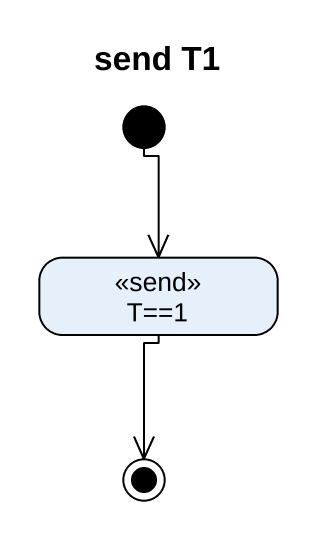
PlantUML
@startuml
title send T1
hide empty description
state "T==1" as T_1 <<send>>
[*] --> T_1
T_1 --> [*]
@enduml
